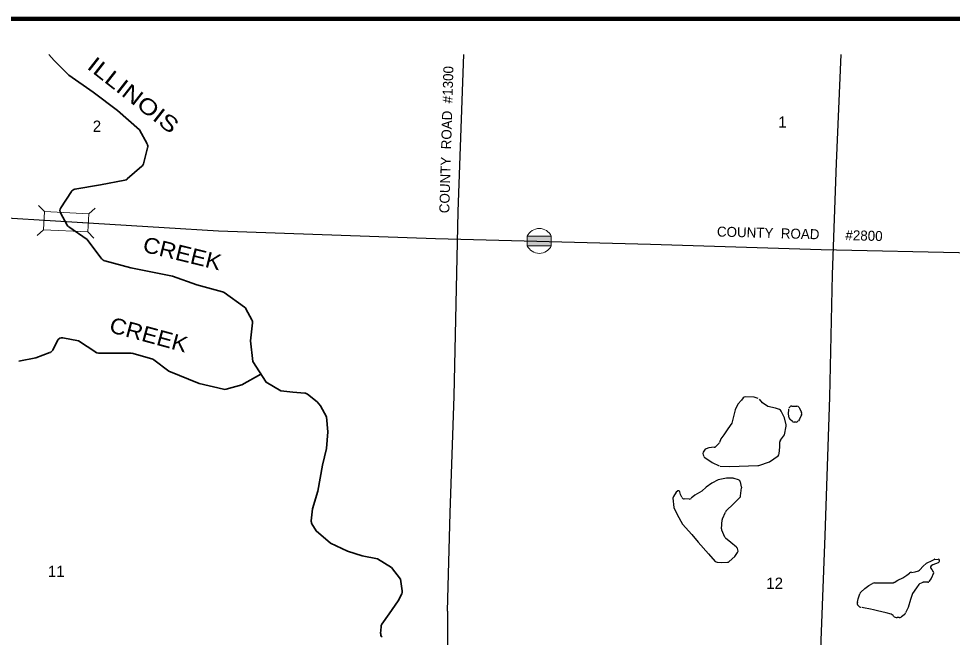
# Model space of a CAD drawing. Extents: x 146.28 to 150.75, y 2550.96 to 2554.89.
# Drawn here: x 147.416 to 148.654, y 2554.072 to 2554.892 of the extents above; entities that cross this region are included whole.
import ezdxf
from ezdxf.enums import TextEntityAlignment as Align

# ---------------------------------------------------------------- set-up
doc = ezdxf.new("R2010")
doc.units = 0
doc.header["$LTSCALE"] = 0.0068
for name, color, linetype, lineweight in [('14', 7, 'Continuous', 25), ('21', 7, 'Continuous', 25), ('25', 7, 'Continuous', 35), ('39', 7, 'Continuous', 13), ('48', 7, 'Continuous', 106)]:
    doc.layers.add(name, color=color, linetype=linetype, lineweight=lineweight)
for name, color, linetype in [('29', 7, 'Continuous'), ('45', 7, 'Continuous'), ('49', 7, 'Continuous')]:
    doc.layers.add(name, color=color, linetype=linetype)

msp = doc.modelspace()

# ---------------------------------------------------------------- hatches: boundary and pattern name
at = {"layer": '39'}
msp.add_hatch(color=256, dxfattribs=at).paths.add_polyline_path([(148.09072, 2554.603409), (148.122538, 2554.603409), (148.122538, 2554.59072), (148.09072, 2554.59072)])

# ---------------------------------------------------------------- linework, layer by layer
at = {"layer": '14'}
msp.add_line((147.984848, 2554.10625), (147.984848, 2554.004735), dxfattribs=at)
for points in [[(147.984848, 2554.10625), (147.988258, 2554.236553), (147.993561, 2554.391098), (147.998864, 2554.635985), (148.006439, 2554.844318)], [(148.462311, 2553.473674), (148.471591, 2553.764773), (148.477652, 2553.951705), (148.480303, 2554.067424), (148.485795, 2554.206629), (148.491856, 2554.390152), (148.495265, 2554.552652), (148.500568, 2554.7), (148.507008, 2554.844318)], [(146.722538, 2554.651515), (146.958333, 2554.64678), (147.161174, 2554.641477), (147.392992, 2554.62803), (147.681439, 2554.610417), (147.968939, 2554.600379), (148.253977, 2554.592992), (148.480303, 2554.585606), (148.683333, 2554.581439), (148.953977, 2554.570644), (149.142235, 2554.563826), (149.353788, 2554.55322), (149.492803, 2554.549053), (149.740909, 2554.537689), (149.97803, 2554.52822), (150.111364, 2554.523864)]]:
    msp.add_lwpolyline(points, dxfattribs=at)
at = {"layer": '21'}
for p, q in [((147.450379, 2554.635985), (147.442614, 2554.644129)), ((147.517614, 2554.64053), (147.50928, 2554.632955)), ((147.449053, 2554.611932), (147.440909, 2554.604167)), ((147.515909, 2554.600758), (147.508144, 2554.608902))]:
    msp.add_line(p, q, dxfattribs=at)
at = {"layer": '21', "lineweight": 13}
msp.add_lwpolyline([(147.449053, 2554.611932), (147.508144, 2554.608902), (147.50928, 2554.632955), (147.450379, 2554.635985)], close=True, dxfattribs=at)
at = {"layer": '25'}
for p, q in [((147.581818, 2554.699432), (147.587121, 2554.720644)), ((147.560038, 2554.679167), (147.579735, 2554.696023)), ((147.47197, 2554.640909), (147.486174, 2554.662689)), ((147.480492, 2554.617992), (147.47178, 2554.634091)), ((147.71572, 2554.509091), (147.688826, 2554.528598)), ((147.725568, 2554.492424), (147.717614, 2554.507008)), ((147.461364, 2554.452462), (147.467614, 2554.464962)), ((147.52197, 2554.448485), (147.564205, 2554.448485)), ((147.566098, 2554.448295), (147.592992, 2554.44072)), ((147.811932, 2554.383712), (147.799242, 2554.393939)), ((147.896212, 2554.076705), (147.89678, 2554.085606))]:
    msp.add_line(p, q, dxfattribs=at)
at = {"layer": '25', "lineweight": 25}
for p, q in [((148.437879, 2554.375379), (148.438068, 2554.375947)), ((148.442235, 2554.357765), (148.439394, 2554.360227)), ((148.447159, 2554.357008), (148.444697, 2554.357008)), ((148.344697, 2554.328409), (148.340909, 2554.324621)), ((148.323864, 2554.313636), (148.324811, 2554.311553)), ((148.325758, 2554.319886), (148.324053, 2554.317045)), ((148.370644, 2554.280492), (148.364962, 2554.282197)), ((148.375, 2554.271212), (148.373295, 2554.277841)), ((148.373674, 2554.259091), (148.375, 2554.269697)), ((148.305303, 2554.254924), (148.298864, 2554.255114)), ((148.349432, 2554.228598), (148.353409, 2554.237689)), ((148.348106, 2554.21553), (148.349242, 2554.227462)), ((148.352652, 2554.204545), (148.348485, 2554.213636)), ((148.369886, 2554.1875), (148.369318, 2554.189205)), ((148.63125, 2554.175189), (148.635795, 2554.175)), ((148.615152, 2554.144508), (148.610795, 2554.142424)), ((148.62178, 2554.144697), (148.616098, 2554.144697)), ((148.576515, 2554.099811), (148.575758, 2554.100568)), ((148.583712, 2554.097727), (148.581061, 2554.097727)), ((148.59053, 2554.101515), (148.586932, 2554.098864))]:
    msp.add_line(p, q, dxfattribs=at)
at = {"layer": '25'}
for points in [[(147.586553, 2554.725568), (147.576515, 2554.744318), (147.547348, 2554.770076), (147.515152, 2554.794318), (147.482765, 2554.816856), (147.463447, 2554.836364), (147.45625, 2554.844318)], [(147.49053, 2554.66553), (147.524811, 2554.671591), (147.557008, 2554.677652)], [(147.526705, 2554.573106), (147.507008, 2554.598864), (147.482576, 2554.61572)], [(147.686742, 2554.529545), (147.652462, 2554.539015), (147.620076, 2554.550379), (147.565152, 2554.561553), (147.530303, 2554.570644)], [(147.795644, 2554.395265), (147.779924, 2554.39678), (147.763826, 2554.398485), (147.744508, 2554.409659), (147.726705, 2554.437121), (147.723485, 2554.464583), (147.726326, 2554.488447)], [(147.474811, 2554.468561), (147.495644, 2554.464583), (147.518371, 2554.449621)], [(147.416288, 2554.437879), (147.439205, 2554.442045), (147.457765, 2554.449242)], [(147.595265, 2554.439583), (147.615152, 2554.424242), (147.655682, 2554.408144), (147.687879, 2554.400379)], [(147.691288, 2554.400568), (147.712121, 2554.406439), (147.7375, 2554.420455)], [(147.804167, 2554.226136), (147.805682, 2554.241856), (147.812879, 2554.265341), (147.819318, 2554.3), (147.824432, 2554.32197), (147.826136, 2554.343939), (147.824432, 2554.364015), (147.816477, 2554.378598), (147.811932, 2554.383712)], [(147.924811, 2554.133144), (147.922727, 2554.148864), (147.910606, 2554.164205), (147.892045, 2554.175568), (147.87197, 2554.179545), (147.852462, 2554.185985), (147.829924, 2554.196591), (147.810606, 2554.212689), (147.805114, 2554.222159)], [(147.897917, 2554.089015), (147.907386, 2554.102841), (147.919508, 2554.119886), (147.924242, 2554.129356)]]:
    msp.add_lwpolyline(points, dxfattribs=at)
at = {"layer": '25', "lineweight": 25}
for points in [[(148.377083, 2554.389015), (148.374621, 2554.386174), (148.369697, 2554.380871), (148.366288, 2554.373106), (148.363826, 2554.362689), (148.361742, 2554.355303), (148.356818, 2554.347917), (148.351515, 2554.340152), (148.347348, 2554.334659), (148.345644, 2554.329735)], [(148.39697, 2554.388068), (148.391477, 2554.389962), (148.379924, 2554.390341)], [(148.425379, 2554.373485), (148.419697, 2554.375568), (148.409848, 2554.377462), (148.402841, 2554.382576), (148.398674, 2554.387121)], [(148.433902, 2554.35322), (148.431629, 2554.362689), (148.427462, 2554.371591)], [(148.438068, 2554.3625), (148.437121, 2554.367614), (148.4375, 2554.373864)], [(148.441477, 2554.37803), (148.444129, 2554.37803), (148.448106, 2554.37803)], [(148.451326, 2554.376326), (148.451894, 2554.375568), (148.454545, 2554.369697)], [(148.454545, 2554.366477), (148.451894, 2554.360606), (148.450189, 2554.358523)], [(148.426326, 2554.332955), (148.431629, 2554.340152), (148.434091, 2554.351705)], [(148.338636, 2554.323485), (148.331439, 2554.322727), (148.327841, 2554.321591)], [(148.424811, 2554.315152), (148.425568, 2554.323674), (148.425568, 2554.330682)], [(148.326136, 2554.309848), (148.335795, 2554.303409), (148.345076, 2554.298864)], [(148.397727, 2554.299432), (148.411932, 2554.304356), (148.423295, 2554.312311)], [(148.346591, 2554.298485), (148.35947, 2554.298106), (148.396591, 2554.299242)], [(148.363826, 2554.282386), (148.354924, 2554.282386), (148.343939, 2554.280303), (148.335227, 2554.275758), (148.327841, 2554.270833), (148.322159, 2554.26553), (148.313068, 2554.260227), (148.307955, 2554.255871)], [(148.289962, 2554.26553), (148.288258, 2554.264205), (148.28447, 2554.258333)], [(148.295644, 2554.257197), (148.29375, 2554.260985), (148.292992, 2554.264394)], [(148.283902, 2554.256061), (148.285038, 2554.24375), (148.289583, 2554.23428), (148.296591, 2554.22178), (148.308902, 2554.207955), (148.317235, 2554.197538)], [(148.354167, 2554.238826), (148.364394, 2554.249053), (148.372538, 2554.256818)], [(148.317235, 2554.197538), (148.331061, 2554.182386), (148.339962, 2554.172348)], [(148.368182, 2554.190909), (148.360417, 2554.197159), (148.353598, 2554.20322)], [(148.358523, 2554.172159), (148.366098, 2554.178977), (148.369508, 2554.184091)], [(148.611742, 2554.161553), (148.615341, 2554.165341), (148.620076, 2554.170076), (148.627652, 2554.173485), (148.630303, 2554.174811)], [(148.636932, 2554.17178), (148.635606, 2554.170455), (148.628598, 2554.167803), (148.626326, 2554.166288)], [(148.342614, 2554.171212), (148.348485, 2554.170833), (148.356061, 2554.171212)], [(148.600189, 2554.157765), (148.604924, 2554.158523), (148.60928, 2554.159848)], [(148.625568, 2554.163826), (148.627083, 2554.161364), (148.629167, 2554.158523)], [(148.577273, 2554.144508), (148.582197, 2554.147348), (148.588636, 2554.150379), (148.594129, 2554.154167), (148.597538, 2554.156818)], [(148.629545, 2554.156629), (148.626326, 2554.149621), (148.623295, 2554.145455)], [(148.533144, 2554.131629), (148.538258, 2554.136364), (148.54375, 2554.140341), (148.548674, 2554.142992)], [(148.551136, 2554.14375), (148.556629, 2554.143939), (148.566856, 2554.143939), (148.574621, 2554.143939)], [(148.610038, 2554.141856), (148.606629, 2554.137121), (148.601705, 2554.129545), (148.598674, 2554.12178), (148.595644, 2554.111364), (148.592424, 2554.103977)], [(148.528409, 2554.118371), (148.529356, 2554.122538), (148.531629, 2554.129167)], [(148.55, 2554.107955), (148.545833, 2554.108902), (148.536742, 2554.110795), (148.534659, 2554.111174)], [(148.573106, 2554.102273), (148.566667, 2554.104167), (148.555303, 2554.106629), (148.55, 2554.107955)]]:
    msp.add_lwpolyline(points, dxfattribs=at)
at = {"layer": '25'}
for centre, start, end in [((147.58073, 2554.722335), 345.97222, 28.28573), ((147.575404, 2554.701018), 310.61909, 345.97223), ((147.555738, 2554.68415), 280.79091, 310.6191), ((147.491647, 2554.659008), 99.87189, 147.11119), ((147.477584, 2554.63726), 147.11119, 208.28573), ((147.486272, 2554.621114), 208.28573, 235.47465), ((147.53191, 2554.577152), 217.38798, 255.37033), ((147.685005, 2554.52322), 54.14525, 74.73574), ((147.71188, 2554.503798), 28.59532, 54.14525), ((147.719829, 2554.489217), 352.87941, 28.59532), ((147.473583, 2554.462069), 79.37382, 153.44935), ((147.455419, 2554.455377), 291.04958, 333.44934), ((147.521962, 2554.455127), 236.2933, 270), ((147.564269, 2554.44187), 74.46659, 90), ((147.591223, 2554.434378), 52.41401, 74.4666), ((147.689374, 2554.406869), 256.59939, 285.95491), ((147.795131, 2554.388751), 51.11034, 84.80233), ((147.810844, 2554.22553), 174.80882, 209.72937), ((147.918333, 2554.132266), 333.44937, 7.76034), ((147.903425, 2554.085278), 145.63643, 176.63566), ((147.9029, 2554.076347), 176.63566, 224.98198)]:
    msp.add_arc(centre, 0.006629, start, end, dxfattribs=at)
at = {"layer": '25', "lineweight": 25}
for centre, radius, start, end in [((148.379882, 2554.38647), 0.003788, 88.20889, 138.0321), ((148.424042, 2554.369973), 0.003788, 25.62584, 70.54779), ((148.441462, 2554.374174), 0.003788, 90, 153.45052), ((148.448198, 2554.374174), 0.003788, 33.67209, 90), ((148.441769, 2554.363122), 0.003788, 190.61262, 230.17532), ((148.444605, 2554.360758), 0.003788, 230.17532, 270), ((148.447139, 2554.360758), 0.003788, 270, 322.14384), ((148.451017, 2554.368083), 0.003788, 336.05191, 23.94808), ((148.430306, 2554.352368), 0.003788, 348.69754, 13.48692), ((148.429334, 2554.330599), 0.003788, 143.14875, 180), ((148.328985, 2554.318024), 0.003788, 108.44664, 150.27187), ((148.338272, 2554.32727), 0.003788, 275.44399, 315.01943), ((148.342054, 2554.331055), 0.003788, 315.01944, 340.3585), ((148.327335, 2554.315134), 0.003788, 150.27185, 202.60608), ((148.328228, 2554.312989), 0.003788, 202.60606, 236.80369), ((148.421088, 2554.315403), 0.003788, 305.38083, 355.42916), ((148.396485, 2554.30311), 0.003788, 271.97627, 288.4466), ((148.363887, 2554.278591), 0.003788, 73.2901, 90), ((148.369541, 2554.276893), 0.003788, 14.61138, 73.29009), ((148.371287, 2554.270197), 0.003788, 352.65254, 14.61139), ((148.291179, 2554.26411), 0.001894, 10.61262, 128.67874), ((148.369907, 2554.259495), 0.003788, 313.6872, 352.65253), ((148.287711, 2554.256311), 0.003788, 147.11249, 185.19093), ((148.29896, 2554.258907), 0.003788, 206.54951, 267.70781), ((148.305508, 2554.258645), 0.003788, 267.70782, 310.93364), ((148.35693, 2554.236161), 0.003788, 135.01944, 156.26486), ((148.35294, 2554.227087), 0.003788, 156.26485, 174.80907), ((148.351853, 2554.215128), 0.003788, 174.80907, 204.76036), ((148.356034, 2554.206065), 0.003788, 204.76036, 228.34714), ((148.365766, 2554.187895), 0.003788, 19.97063, 50.99001), ((148.366387, 2554.186187), 0.003788, 325.50964, 19.9706), ((148.342781, 2554.174937), 0.003788, 221.61425, 266.818), ((148.355917, 2554.174965), 0.003788, 272.60434, 312.15691), ((148.631239, 2554.173228), 0.001894, 88.44982, 118.10307), ((148.635675, 2554.173108), 0.001894, 312.91564, 88.4498), ((148.607579, 2554.1653), 0.005682, 287.84037, 317.52624), ((148.627259, 2554.164731), 0.001894, 120.10052, 210.03666), ((148.600922, 2554.152174), 0.005682, 97.86324, 126.06245), ((148.627752, 2554.157342), 0.001894, 335.9252, 37.83934), ((148.55135, 2554.138033), 0.005682, 91.7922, 118.91773), ((148.574532, 2554.149562), 0.005682, 270, 298.10311), ((148.611569, 2554.140685), 0.001894, 115.66974, 143.16545), ((148.616035, 2554.142831), 0.001894, 90, 115.66972), ((148.621818, 2554.146619), 0.001894, 270, 323.56596), ((148.537002, 2554.127392), 0.005682, 132.99133, 161.13643), ((148.533936, 2554.117085), 0.005682, 167.29146, 266.90347), ((148.571464, 2554.096876), 0.005682, 40.32827, 73.83596), ((148.580837, 2554.103393), 0.005682, 220.32822, 271.68686), ((148.583508, 2554.103472), 0.005682, 271.68689, 306.28893), ((148.587158, 2554.106152), 0.005682, 306.28895, 336.82807)]:
    msp.add_arc(centre, radius, start, end, dxfattribs=at)
at = {"layer": '39'}
for p, q in [((148.09053, 2554.603409), (148.122348, 2554.603409)), ((148.122348, 2554.59072), (148.09053, 2554.59072))]:
    msp.add_line(p, q, dxfattribs=at)
msp.add_lwpolyline([(148.09072, 2554.603409), (148.122538, 2554.603409), (148.122538, 2554.59072), (148.09072, 2554.59072)], close=True, dxfattribs=at)
for centre, start, end in [((148.106601, 2554.596021), 24.79399, 155.25161), ((148.1066, 2554.598109), 204.79399, 335.25161)]:
    msp.add_arc(centre, 0.017521, start, end, dxfattribs=at)
at = {"layer": '48'}
msp.add_lwpolyline([(146.276136, 2551.009091), (146.276136, 2554.891667), (150.158712, 2554.891667), (150.158712, 2551.009091)], close=True, dxfattribs=at)

# ---------------------------------------------------------------- texts
at = {"layer": '29'}
for s, rotation, width, p in [('ILLINOIS', 321.873, 1.25, (147.561845, 2554.782218)), ('CREEK', 346.27, 1.1, (147.630766, 2554.570491)), ('CREEK', 344.859, 1.1, (147.58601, 2554.462707))]:
    msp.add_text(s, height=0.02083, rotation=rotation, dxfattribs=dict(at, width=width)).set_placement(p, align=Align.CENTER)
at = {"layer": '45'}
for s, p in [('2', (147.520076, 2554.741667)), ('1', (148.429167, 2554.747159)), ('11', (147.466004, 2554.151515)), ('12', (148.41875, 2554.135795))]:
    msp.add_text(s, height=0.01496, dxfattribs=at).set_placement(p, align=Align.CENTER)
at = {"layer": '49'}
for s, rotation, p in [('COUNTY  ROAD  #1300', 88.362, (147.990026, 2554.731155)), ('COUNTY  ROAD       #2800', 358.413, (148.4519, 2554.599877))]:
    msp.add_text(s, height=0.01326, rotation=rotation, dxfattribs=at).set_placement(p, align=Align.CENTER)

doc.saveas('drawing.dxf')
